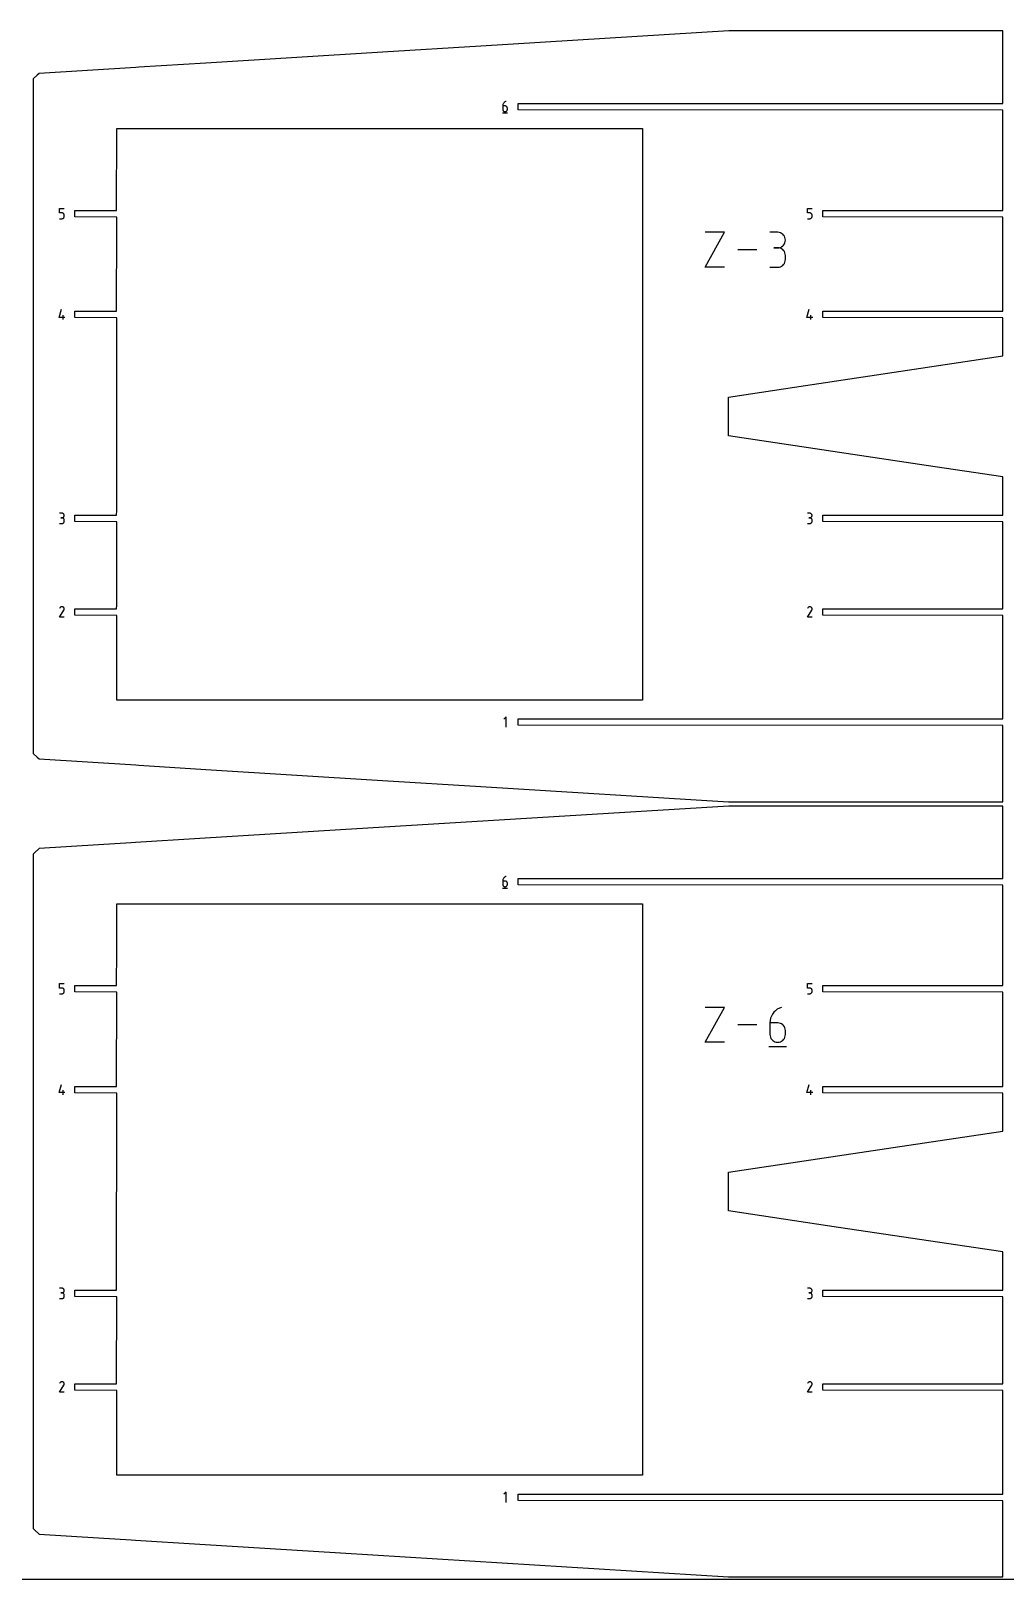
# Model space of a CAD drawing. Extents: x 0 to 3000, y 0 to 3000.
# Drawn here: x 753 to 1506, y 0 to 1197 of the extents above; entities that cross this region are included whole.
import ezdxf

# ---------------------------------------------------------------- set-up
doc = ezdxf.new("R2010")
doc.units = 0

msp = doc.modelspace()

# ---------------------------------------------------------------- linework, layer by layer
at = {"layer": 'annotation', "color": 1}
for p, q in [((1117.561295, 1139.27418), (1117.521959, 1138.733443)), ((1117.521959, 1138.733443), (1117.521959, 1136.074469)), ((1119.298454, 1138.733443), (1117.521959, 1138.733443)), ((1117.676109, 1139.793721), (1117.561295, 1139.27418)), ((1117.861605, 1140.285626), (1117.676109, 1139.793721)), ((1118.112991, 1140.743454), (1117.861605, 1140.285626)), ((1118.425471, 1141.160761), (1118.112991, 1140.743454)), ((1118.794253, 1141.531108), (1118.425471, 1141.160761)), ((1119.214542, 1141.848052), (1118.794253, 1141.531108)), ((1119.681544, 1142.105152), (1119.214542, 1141.848052)), ((1119.617961, 1138.70493), (1119.298454, 1138.733443)), ((1119.918606, 1138.622697), (1119.617961, 1138.70493)), ((1120.190465, 1142.295967), (1119.681544, 1142.105152)), ((1120.195389, 1138.491702), (1119.918606, 1138.622697)), ((1120.190465, 1142.295967), (1120.190465, 1142.295967)), ((1120.443309, 1138.316905), (1120.195389, 1138.491702)), ((1120.657365, 1138.103264), (1120.443309, 1138.316905)), ((1120.832558, 1137.85574), (1120.657365, 1138.103264)), ((1120.963887, 1137.579292), (1120.832558, 1137.85574)), ((1121.046351, 1137.278877), (1120.963887, 1137.579292)), ((1121.07495, 1136.959456), (1121.046351, 1137.278877)), ((1121.07495, 1136.074469), (1121.07495, 1136.959456)), ((1121.07495, 1136.959456), (1121.07495, 1136.959456)), ((1117.299458, 1133.295967), (1121.299458, 1133.295967)), ((1117.521959, 1136.074469), (1117.521959, 1136.074469)), ((1117.521959, 1136.074469), (1117.550641, 1135.754894)), ((1117.550641, 1135.754894), (1117.633311, 1135.454064)), ((1117.633311, 1135.454064), (1117.764908, 1135.177015)), ((1117.764908, 1135.177015), (1117.940369, 1134.928778)), ((1117.940369, 1134.928778), (1118.154632, 1134.714389)), ((1118.154632, 1134.714389), (1118.402635, 1134.538879)), ((1118.402635, 1134.538879), (1118.679314, 1134.407284)), ((1118.679314, 1134.407284), (1118.979608, 1134.324635)), ((1118.979608, 1134.324635), (1119.298454, 1134.295967)), ((1119.298454, 1134.295967), (1119.617961, 1134.324635)), ((1119.298454, 1134.295967), (1119.298454, 1134.295967)), ((1119.617961, 1134.324635), (1119.918606, 1134.407284)), ((1119.918606, 1134.407284), (1120.195389, 1134.538879)), ((1120.195389, 1134.538879), (1120.443309, 1134.714389)), ((1120.443309, 1134.714389), (1120.657365, 1134.928778)), ((1120.657365, 1134.928778), (1120.832558, 1135.177015)), ((1120.832558, 1135.177015), (1120.963887, 1135.454064)), ((1120.963887, 1135.454064), (1121.046351, 1135.754894)), ((1121.046351, 1135.754894), (1121.07495, 1136.074469)), ((775.033476, 1056.010999), (775.033476, 1059.573523)), ((775.033476, 1059.573523), (778.586467, 1059.573523)), ((776.809972, 1056.010999), (775.033476, 1056.010999)), ((777.12895, 1055.982486), (776.809972, 1056.010999)), ((777.429314, 1055.900252), (777.12895, 1055.982486)), ((777.706014, 1055.769257), (777.429314, 1055.900252)), ((777.954, 1055.59446), (777.706014, 1055.769257)), ((778.168222, 1055.38082), (777.954, 1055.59446)), ((778.343629, 1055.133296), (778.168222, 1055.38082)), ((778.475173, 1054.856847), (778.343629, 1055.133296)), ((778.557802, 1054.556433), (778.475173, 1054.856847)), ((778.557786, 1053.032449), (778.586467, 1053.352025)), ((778.586467, 1054.237012), (778.557802, 1054.556433)), ((778.586467, 1053.352025), (778.586467, 1054.237012)), ((778.586467, 1054.237012), (778.586467, 1054.237012)), ((1353.072634, 1056.010999), (1353.072634, 1059.573523)), ((1353.072634, 1059.573523), (1356.625625, 1059.573523)), ((1354.84913, 1056.010999), (1353.072634, 1056.010999)), ((1355.168108, 1055.982486), (1354.84913, 1056.010999)), ((1355.468472, 1055.900252), (1355.168108, 1055.982486)), ((1355.745172, 1055.769257), (1355.468472, 1055.900252)), ((1355.993158, 1055.59446), (1355.745172, 1055.769257)), ((1356.20738, 1055.38082), (1355.993158, 1055.59446)), ((1356.382787, 1055.133296), (1356.20738, 1055.38082)), ((1356.514331, 1054.856847), (1356.382787, 1055.133296)), ((1356.59696, 1054.556433), (1356.514331, 1054.856847)), ((1356.596943, 1053.032449), (1356.625625, 1053.352025)), ((1356.625625, 1054.237012), (1356.59696, 1054.556433)), ((1356.625625, 1053.352025), (1356.625625, 1054.237012)), ((1356.625625, 1054.237012), (1356.625625, 1054.237012)), ((775.033476, 1051.573523), (776.809972, 1051.573523)), ((776.809972, 1051.573523), (777.128818, 1051.602191)), ((776.809972, 1051.573523), (776.809972, 1051.573523)), ((777.128818, 1051.602191), (777.429112, 1051.684839)), ((777.429112, 1051.684839), (777.705791, 1051.816435)), ((777.705791, 1051.816435), (777.953794, 1051.991945)), ((777.953794, 1051.991945), (778.168057, 1052.206334)), ((778.168057, 1052.206334), (778.343518, 1052.45457)), ((778.343518, 1052.45457), (778.475115, 1052.73162)), ((778.475115, 1052.73162), (778.557786, 1053.032449)), ((1353.072634, 1051.573523), (1354.84913, 1051.573523)), ((1354.84913, 1051.573523), (1355.167976, 1051.602191)), ((1354.84913, 1051.573523), (1354.84913, 1051.573523)), ((1355.167976, 1051.602191), (1355.46827, 1051.684839)), ((1355.46827, 1051.684839), (1355.744949, 1051.816435)), ((1355.744949, 1051.816435), (1355.992952, 1051.991945)), ((1355.992952, 1051.991945), (1356.207214, 1052.206334)), ((1356.207214, 1052.206334), (1356.382676, 1052.45457)), ((1356.382676, 1052.45457), (1356.514273, 1052.73162)), ((1356.514273, 1052.73162), (1356.596943, 1053.032449)), ((1274.0341, 1014.083345), (1289.02115, 1041.07493)), ((1289.02115, 1041.07493), (1274.0341, 1041.07493)), ((1330.017181, 1041.043616), (1324.023377, 1041.043616)), ((1331.095181, 1040.946856), (1330.017181, 1041.043616)), ((1332.109542, 1040.668011), (1331.095181, 1040.946856)), ((1331.095181, 1029.152789), (1332.109542, 1029.431797)), ((1333.043392, 1040.22423), (1332.109542, 1040.668011)), ((1332.109542, 1029.431797), (1333.043392, 1029.87602)), ((1333.87986, 1039.632662), (1333.043392, 1040.22423)), ((1333.043392, 1029.87602), (1333.87986, 1030.468446)), ((1334.602076, 1038.910459), (1333.87986, 1039.632662)), ((1333.87986, 1030.468446), (1334.602076, 1031.192066)), ((1335.193167, 1038.074768), (1334.602076, 1038.910459)), ((1334.602076, 1031.192066), (1335.193167, 1032.02987)), ((1335.636263, 1037.142741), (1335.193167, 1038.074768)), ((1335.193167, 1032.02987), (1335.636263, 1032.964846)), ((1335.914493, 1036.131526), (1335.636263, 1037.142741)), ((1335.636263, 1032.964846), (1335.914493, 1033.979984)), ((1336.010986, 1035.058275), (1335.914493, 1036.131526)), ((1335.914493, 1033.979984), (1336.010986, 1035.058275)), ((1336.010986, 1035.058275), (1336.010986, 1035.058275)), ((1313.904071, 1027.579137), (1299.145534, 1027.579137)), ((1330.017181, 1029.056007), (1327.016047, 1029.056007)), ((1327.016047, 1029.056007), (1330.017181, 1029.056007)), ((1330.017181, 1029.056007), (1331.095181, 1029.152789)), ((1331.095181, 1028.959247), (1330.017181, 1029.056007)), ((1330.017181, 1029.056007), (1330.017181, 1029.056007)), ((1332.109542, 1028.680402), (1331.095181, 1028.959247)), ((1333.043392, 1028.236621), (1332.109542, 1028.680402)), ((1333.87986, 1027.645054), (1333.043392, 1028.236621)), ((1334.602076, 1026.92285), (1333.87986, 1027.645054)), ((1335.193167, 1026.087159), (1334.602076, 1026.92285)), ((1335.636263, 1025.155132), (1335.193167, 1026.087159)), ((1335.193167, 1017.052286), (1335.636263, 1017.984383)), ((1335.914493, 1024.143918), (1335.636263, 1025.155132)), ((1335.636263, 1017.984383), (1335.914493, 1018.995834)), ((1336.010986, 1023.070666), (1335.914493, 1024.143918)), ((1335.914493, 1018.995834), (1336.010986, 1020.069532)), ((1336.010986, 1020.069532), (1336.010986, 1023.070666)), ((1336.010986, 1023.070666), (1336.010986, 1023.070666)), ((1289.02115, 1014.083345), (1274.0341, 1014.083345)), ((1324.023377, 1014.084191), (1330.017181, 1014.084191)), ((1330.017181, 1014.084191), (1331.095181, 1014.180895)), ((1330.017181, 1014.084191), (1330.017181, 1014.084191)), ((1331.095181, 1014.180895), (1332.109542, 1014.4596)), ((1332.109542, 1014.4596), (1333.043392, 1014.903201)), ((1333.043392, 1014.903201), (1333.87986, 1015.494587)), ((1333.87986, 1015.494587), (1334.602076, 1016.216651)), ((1334.602076, 1016.216651), (1335.193167, 1017.052286)), ((774.588976, 975.303982), (776.362964, 981.525479)), ((1352.628133, 975.303982), (1354.40212, 981.525479)), ((779.030968, 975.303982), (774.588976, 975.303982)), ((777.699474, 973.525479), (777.699474, 977.078471)), ((1357.070125, 975.303982), (1352.628133, 975.303982)), ((1355.738631, 973.525479), (1355.738631, 977.078471)), ((776.809972, 823.917554), (775.033477, 823.917554)), ((775.033477, 815.927086), (776.809972, 815.927086)), ((776.809972, 820.364563), (775.92047, 820.364563)), ((775.92047, 820.364563), (776.809972, 820.364563)), ((777.129479, 823.888875), (776.809972, 823.917554)), ((776.809972, 820.364563), (777.129479, 820.393248)), ((777.129479, 820.335884), (776.809972, 820.364563)), ((776.809972, 820.364563), (776.809972, 820.364563)), ((776.809972, 815.927086), (777.129479, 815.955748)), ((776.809972, 815.927086), (776.809972, 815.927086)), ((777.430124, 823.806229), (777.129479, 823.888875)), ((777.129479, 820.393248), (777.430124, 820.475943)), ((777.430124, 820.253238), (777.129479, 820.335884)), ((777.129479, 815.955748), (777.430124, 816.038353)), ((777.706907, 823.674697), (777.430124, 823.806229)), ((777.430124, 820.475943), (777.706907, 820.607605)), ((777.706907, 820.121706), (777.430124, 820.253238)), ((777.430124, 816.038353), (777.706907, 816.169831)), ((777.954827, 823.499363), (777.706907, 823.674697)), ((777.706907, 820.607605), (777.954827, 820.783194)), ((777.954827, 819.946372), (777.706907, 820.121706)), ((777.706907, 816.169831), (777.954827, 816.345111)), ((778.168883, 823.28531), (777.954827, 823.499363)), ((777.954827, 820.783194), (778.168883, 820.997666)), ((778.168883, 819.732319), (777.954827, 819.946372)), ((777.954827, 816.345111), (778.168883, 816.559123)), ((778.344076, 823.037621), (778.168883, 823.28531)), ((778.168883, 820.997666), (778.344076, 821.245982)), ((778.344076, 819.48463), (778.168883, 819.732319)), ((778.168883, 816.559123), (778.344076, 816.806796)), ((778.475404, 822.761379), (778.344076, 823.037621)), ((778.344076, 821.245982), (778.475404, 821.523098)), ((778.475404, 819.208387), (778.344076, 819.48463)), ((778.344076, 816.806796), (778.475404, 817.083059)), ((778.557869, 822.461666), (778.475404, 822.761379)), ((778.475404, 821.523098), (778.557869, 821.823974)), ((778.557869, 818.908675), (778.475404, 819.208387)), ((778.475404, 817.083059), (778.557869, 817.382841)), ((778.586468, 822.143567), (778.557869, 822.461666)), ((778.557869, 821.823974), (778.586468, 822.143567)), ((778.586468, 818.590575), (778.557869, 818.908675)), ((778.557869, 817.382841), (778.586468, 817.701073)), ((778.586468, 822.143567), (778.586468, 822.143567)), ((778.586468, 817.701073), (778.586468, 818.590575)), ((778.586468, 818.590575), (778.586468, 818.590575)), ((1354.849129, 823.917554), (1353.072634, 823.917554)), ((1353.072634, 815.927086), (1354.849129, 815.927086)), ((1354.849129, 820.364563), (1353.959627, 820.364563)), ((1353.959627, 820.364563), (1354.849129, 820.364563)), ((1355.168636, 823.888875), (1354.849129, 823.917554)), ((1354.849129, 820.364563), (1355.168636, 820.393248)), ((1355.168636, 820.335884), (1354.849129, 820.364563)), ((1354.849129, 820.364563), (1354.849129, 820.364563)), ((1354.849129, 815.927086), (1355.168636, 815.955748)), ((1354.849129, 815.927086), (1354.849129, 815.927086)), ((1355.469281, 823.806229), (1355.168636, 823.888875)), ((1355.168636, 820.393248), (1355.469281, 820.475943)), ((1355.469281, 820.253238), (1355.168636, 820.335884)), ((1355.168636, 815.955748), (1355.469281, 816.038353)), ((1355.746064, 823.674697), (1355.469281, 823.806229)), ((1355.469281, 820.475943), (1355.746064, 820.607605)), ((1355.746064, 820.121706), (1355.469281, 820.253238)), ((1355.469281, 816.038353), (1355.746064, 816.169831)), ((1355.993984, 823.499363), (1355.746064, 823.674697)), ((1355.746064, 820.607605), (1355.993984, 820.783194)), ((1355.993984, 819.946372), (1355.746064, 820.121706)), ((1355.746064, 816.169831), (1355.993984, 816.345111)), ((1356.20804, 823.28531), (1355.993984, 823.499363)), ((1355.993984, 820.783194), (1356.20804, 820.997666)), ((1356.20804, 819.732319), (1355.993984, 819.946372)), ((1355.993984, 816.345111), (1356.20804, 816.559123)), ((1356.383233, 823.037621), (1356.20804, 823.28531)), ((1356.20804, 820.997666), (1356.383233, 821.245982)), ((1356.383233, 819.48463), (1356.20804, 819.732319)), ((1356.20804, 816.559123), (1356.383233, 816.806796)), ((1356.514562, 822.761379), (1356.383233, 823.037621)), ((1356.383233, 821.245982), (1356.514562, 821.523098)), ((1356.514562, 819.208387), (1356.383233, 819.48463)), ((1356.383233, 816.806796), (1356.514562, 817.083059)), ((1356.597026, 822.461666), (1356.514562, 822.761379)), ((1356.514562, 821.523098), (1356.597026, 821.823974)), ((1356.597026, 818.908675), (1356.514562, 819.208387)), ((1356.514562, 817.083059), (1356.597026, 817.382841)), ((1356.625625, 822.143567), (1356.597026, 822.461666)), ((1356.597026, 821.823974), (1356.625625, 822.143567)), ((1356.625625, 818.590575), (1356.597026, 818.908675)), ((1356.597026, 817.382841), (1356.625625, 817.701073)), ((1356.625625, 822.143567), (1356.625625, 822.143567)), ((1356.625625, 817.701073), (1356.625625, 818.590575)), ((1356.625625, 818.590575), (1356.625625, 818.590575)), ((775.033477, 743.64107), (778.316557, 748.926408)), ((778.586468, 743.64107), (775.033477, 743.64107)), ((775.271781, 750.751568), (775.038494, 750.304057)), ((775.456913, 751.014088), (775.271781, 750.751568)), ((775.679031, 751.233232), (775.456913, 751.014088)), ((775.931377, 751.407243), (775.679031, 751.233232)), ((776.207199, 751.534369), (775.931377, 751.407243)), ((776.499739, 751.612852), (776.207199, 751.534369)), ((776.802243, 751.64094), (776.499739, 751.612852)), ((777.107955, 751.616875), (776.802243, 751.64094)), ((777.41012, 751.538905), (777.107955, 751.616875)), ((777.701983, 751.405274), (777.41012, 751.538905)), ((777.963023, 751.21991), (777.701983, 751.405274)), ((777.701983, 751.405274), (777.701983, 751.405274)), ((778.181281, 750.997475), (777.963023, 751.21991)), ((778.354816, 750.744785), (778.181281, 750.997475)), ((778.316557, 748.926408), (778.320482, 748.931264)), ((778.316557, 748.926408), (778.316557, 748.926408)), ((778.320482, 748.931264), (778.324246, 748.936162)), ((778.324246, 748.936162), (778.327873, 748.941143)), ((778.327873, 748.941143), (778.331389, 748.946247)), ((778.331389, 748.946247), (778.334818, 748.951516)), ((778.334818, 748.951516), (778.338186, 748.956992)), ((778.338186, 748.956992), (778.341516, 748.962716)), ((778.341516, 748.962716), (778.344834, 748.968729)), ((778.344834, 748.968729), (778.348164, 748.975072)), ((778.348164, 748.975072), (778.483721, 749.266125)), ((778.348164, 748.975072), (778.348164, 748.975072)), ((778.481687, 750.468659), (778.354816, 750.744785)), ((778.559954, 750.175912), (778.481687, 750.468659)), ((778.483721, 749.266125), (778.562912, 749.567828)), ((778.587676, 749.873363), (778.559954, 750.175912)), ((778.562912, 749.567828), (778.587676, 749.873363)), ((1353.072634, 743.64107), (1356.355714, 748.926408)), ((1356.625625, 743.64107), (1353.072634, 743.64107)), ((1353.310938, 750.751568), (1353.07765, 750.304057)), ((1353.49607, 751.014088), (1353.310938, 750.751568)), ((1353.718187, 751.233232), (1353.49607, 751.014088)), ((1353.970534, 751.407243), (1353.718187, 751.233232)), ((1354.246355, 751.534369), (1353.970534, 751.407243)), ((1354.538896, 751.612852), (1354.246355, 751.534369)), ((1354.841399, 751.64094), (1354.538896, 751.612852)), ((1355.147112, 751.616875), (1354.841399, 751.64094)), ((1355.449277, 751.538905), (1355.147112, 751.616875)), ((1355.74114, 751.405274), (1355.449277, 751.538905)), ((1356.00218, 751.21991), (1355.74114, 751.405274)), ((1355.74114, 751.405274), (1355.74114, 751.405274)), ((1356.220438, 750.997475), (1356.00218, 751.21991)), ((1356.393973, 750.744785), (1356.220438, 750.997475)), ((1356.355714, 748.926408), (1356.359639, 748.931264)), ((1356.355714, 748.926408), (1356.355714, 748.926408)), ((1356.359639, 748.931264), (1356.363402, 748.936162)), ((1356.363402, 748.936162), (1356.36703, 748.941143)), ((1356.36703, 748.941143), (1356.370546, 748.946247)), ((1356.370546, 748.946247), (1356.373975, 748.951516)), ((1356.373975, 748.951516), (1356.377342, 748.956992)), ((1356.377342, 748.956992), (1356.380673, 748.962716)), ((1356.380673, 748.962716), (1356.38399, 748.968729)), ((1356.38399, 748.968729), (1356.387321, 748.975072)), ((1356.387321, 748.975072), (1356.522878, 749.266125)), ((1356.387321, 748.975072), (1356.387321, 748.975072)), ((1356.520844, 750.468659), (1356.393973, 750.744785)), ((1356.599111, 750.175912), (1356.520844, 750.468659)), ((1356.522878, 749.266125), (1356.602069, 749.567828)), ((1356.626833, 749.873363), (1356.599111, 750.175912)), ((1356.602069, 749.567828), (1356.626833, 749.873363)), ((1120.187957, 666.417462), (1118.409454, 664.638458)), ((1120.187957, 658.417462), (1120.187957, 666.417462)), ((1117.561295, 540.132141), (1117.521958, 539.591404)), ((1117.521958, 539.591404), (1117.521958, 536.93243)), ((1119.298454, 539.591404), (1117.521958, 539.591404)), ((1117.676108, 540.651682), (1117.561295, 540.132141)), ((1117.861604, 541.143587), (1117.676108, 540.651682)), ((1118.11299, 541.601414), (1117.861604, 541.143587)), ((1118.425471, 542.018722), (1118.11299, 541.601414)), ((1118.794252, 542.389069), (1118.425471, 542.018722)), ((1119.214541, 542.706013), (1118.794252, 542.389069)), ((1119.681543, 542.963113), (1119.214541, 542.706013)), ((1119.617961, 539.562891), (1119.298454, 539.591404)), ((1119.918606, 539.480657), (1119.617961, 539.562891)), ((1120.190464, 543.153928), (1119.681543, 542.963113)), ((1120.195388, 539.349663), (1119.918606, 539.480657)), ((1120.190464, 543.153928), (1120.190464, 543.153928)), ((1120.443308, 539.174865), (1120.195388, 539.349663)), ((1120.657365, 538.961225), (1120.443308, 539.174865)), ((1120.832557, 538.713701), (1120.657365, 538.961225)), ((1120.963886, 538.437253), (1120.832557, 538.713701)), ((1117.299457, 534.153928), (1121.299457, 534.153928)), ((1117.521958, 536.93243), (1117.521958, 536.93243)), ((1117.521958, 536.93243), (1117.55064, 536.612854)), ((1117.55064, 536.612854), (1117.633311, 536.312025)), ((1117.633311, 536.312025), (1117.764908, 536.034975)), ((1117.764908, 536.034975), (1117.940369, 535.786739)), ((1117.940369, 535.786739), (1118.154632, 535.57235)), ((1118.154632, 535.57235), (1118.402634, 535.39684)), ((1118.402634, 535.39684), (1118.679314, 535.265245)), ((1118.679314, 535.265245), (1118.979608, 535.182596)), ((1118.979608, 535.182596), (1119.298454, 535.153928)), ((1119.298454, 535.153928), (1119.617961, 535.182596)), ((1119.298454, 535.153928), (1119.298454, 535.153928)), ((1119.617961, 535.182596), (1119.918606, 535.265245)), ((1119.918606, 535.265245), (1120.195388, 535.39684)), ((1120.195388, 535.39684), (1120.443308, 535.57235)), ((1120.443308, 535.57235), (1120.657365, 535.786739)), ((1120.657365, 535.786739), (1120.832557, 536.034975)), ((1120.832557, 536.034975), (1120.963886, 536.312025)), ((1121.04635, 538.136838), (1120.963886, 538.437253)), ((1120.963886, 536.312025), (1121.04635, 536.612854)), ((1121.07495, 537.817417), (1121.04635, 538.136838)), ((1121.04635, 536.612854), (1121.07495, 536.93243)), ((1121.07495, 536.93243), (1121.07495, 537.817417)), ((1121.07495, 537.817417), (1121.07495, 537.817417)), ((775.033477, 456.86896), (775.033477, 460.431484)), ((775.033477, 460.431484), (778.586468, 460.431484)), ((776.809972, 456.86896), (775.033477, 456.86896)), ((777.128951, 456.840447), (776.809972, 456.86896)), ((777.429315, 456.758213), (777.128951, 456.840447)), ((777.706015, 456.627218), (777.429315, 456.758213)), ((777.954001, 456.452421), (777.706015, 456.627218)), ((778.168222, 456.238781), (777.954001, 456.452421)), ((778.34363, 455.991257), (778.168222, 456.238781)), ((778.475173, 455.714808), (778.34363, 455.991257)), ((778.557803, 455.414394), (778.475173, 455.714808)), ((778.586468, 455.094973), (778.557803, 455.414394)), ((778.586468, 454.209986), (778.586468, 455.094973)), ((778.586468, 455.094973), (778.586468, 455.094973)), ((1353.072634, 456.86896), (1353.072634, 460.431484)), ((1353.072634, 460.431484), (1356.625625, 460.431484)), ((1354.849129, 456.86896), (1353.072634, 456.86896)), ((1355.168108, 456.840447), (1354.849129, 456.86896)), ((1355.468472, 456.758213), (1355.168108, 456.840447)), ((1355.745172, 456.627218), (1355.468472, 456.758213)), ((1355.993158, 456.452421), (1355.745172, 456.627218)), ((1356.207379, 456.238781), (1355.993158, 456.452421)), ((1356.382787, 455.991257), (1356.207379, 456.238781)), ((1356.51433, 455.714808), (1356.382787, 455.991257)), ((1356.59696, 455.414394), (1356.51433, 455.714808)), ((1356.625625, 455.094973), (1356.59696, 455.414394)), ((1356.625625, 454.209986), (1356.625625, 455.094973)), ((1356.625625, 455.094973), (1356.625625, 455.094973)), ((775.033477, 452.431484), (776.809972, 452.431484)), ((776.809972, 452.431484), (777.128819, 452.460152)), ((776.809972, 452.431484), (776.809972, 452.431484)), ((777.128819, 452.460152), (777.429113, 452.5428)), ((777.429113, 452.5428), (777.705792, 452.674396)), ((777.705792, 452.674396), (777.953794, 452.849905)), ((777.953794, 452.849905), (778.168057, 453.064295)), ((778.168057, 453.064295), (778.343518, 453.312531)), ((778.343518, 453.312531), (778.475115, 453.589581)), ((778.475115, 453.589581), (778.557786, 453.89041)), ((778.557786, 453.89041), (778.586468, 454.209986)), ((1353.072634, 452.431484), (1354.849129, 452.431484)), ((1354.849129, 452.431484), (1355.167976, 452.460152)), ((1354.849129, 452.431484), (1354.849129, 452.431484)), ((1355.167976, 452.460152), (1355.46827, 452.5428)), ((1355.46827, 452.5428), (1355.744949, 452.674396)), ((1355.744949, 452.674396), (1355.992951, 452.849905)), ((1355.992951, 452.849905), (1356.207214, 453.064295)), ((1356.207214, 453.064295), (1356.382675, 453.312531)), ((1356.382675, 453.312531), (1356.514273, 453.589581)), ((1356.514273, 453.589581), (1356.596943, 453.89041)), ((1356.596943, 453.89041), (1356.625625, 454.209986)), ((1274.0341, 414.941305), (1289.02115, 441.932891)), ((1289.02115, 441.932891), (1274.0341, 441.932891)), ((1324.156096, 431.737538), (1324.023377, 429.913121)), ((1324.54347, 433.490444), (1324.156096, 431.737538)), ((1325.169326, 435.150106), (1324.54347, 433.490444)), ((1326.017487, 436.694791), (1325.169326, 435.150106)), ((1327.07178, 438.102765), (1326.017487, 436.694791)), ((1328.316031, 439.352296), (1327.07178, 438.102765)), ((1329.734064, 440.421649), (1328.316031, 439.352296)), ((1331.309704, 441.289092), (1329.734064, 440.421649)), ((1333.026778, 441.932891), (1331.309704, 441.289092)), ((1333.026778, 441.932891), (1333.026778, 441.932891)), ((1313.904071, 428.437098), (1299.145534, 428.437098)), ((1324.023377, 429.913121), (1324.023377, 420.94188)), ((1330.017181, 429.913121), (1324.023377, 429.913121)), ((1324.023377, 420.94188), (1324.023377, 420.94188)), ((1324.023377, 420.94188), (1324.120148, 419.863648)), ((1324.120148, 419.863648), (1324.399074, 418.848665)), ((1324.399074, 418.848665), (1324.843076, 417.913914)), ((1331.095181, 429.816919), (1330.017181, 429.913121)), ((1332.109542, 429.539467), (1331.095181, 429.816919)), ((1333.043392, 429.097497), (1332.109542, 429.539467)), ((1333.87986, 428.507741), (1333.043392, 429.097497)), ((1334.602076, 427.78693), (1333.87986, 428.507741)), ((1335.193167, 426.951797), (1334.602076, 427.78693)), ((1335.636263, 426.019073), (1335.193167, 426.951797)), ((1335.193167, 417.913914), (1335.636263, 418.848665)), ((1335.914493, 425.00549), (1335.636263, 426.019073)), ((1335.636263, 418.848665), (1335.914493, 419.863648)), ((1336.010986, 423.92778), (1335.914493, 425.00549)), ((1335.914493, 419.863648), (1336.010986, 420.94188)), ((1336.010986, 420.94188), (1336.010986, 423.92778)), ((1336.010986, 423.92778), (1336.010986, 423.92778)), ((1289.02115, 414.941305), (1274.0341, 414.941305)), ((1323.27267, 411.567357), (1336.768463, 411.567357)), ((1324.843076, 417.913914), (1325.435073, 417.076378)), ((1325.435073, 417.076378), (1326.157985, 416.353039)), ((1326.157985, 416.353039), (1326.994732, 415.760879)), ((1326.994732, 415.760879), (1327.928234, 415.316882)), ((1327.928234, 415.316882), (1328.94141, 415.03803)), ((1328.94141, 415.03803), (1330.017181, 414.941305)), ((1330.017181, 414.941305), (1331.095181, 415.03803)), ((1330.017181, 414.941305), (1330.017181, 414.941305)), ((1331.095181, 415.03803), (1332.109542, 415.316882)), ((1332.109542, 415.316882), (1333.043392, 415.760879)), ((1333.043392, 415.760879), (1333.87986, 416.353039)), ((1333.87986, 416.353039), (1334.602076, 417.076378)), ((1334.602076, 417.076378), (1335.193167, 417.913914)), ((774.588976, 376.161943), (776.362964, 382.38344)), ((779.030968, 376.161943), (774.588976, 376.161943)), ((777.699474, 374.38344), (777.699474, 377.936432)), ((1352.628133, 376.161943), (1354.402121, 382.38344)), ((1357.070125, 376.161943), (1352.628133, 376.161943)), ((1355.738631, 374.38344), (1355.738631, 377.936432)), ((776.809972, 224.775515), (775.033477, 224.775515)), ((775.033477, 216.785047), (776.809972, 216.785047)), ((776.809972, 221.222523), (775.92047, 221.222523)), ((775.92047, 221.222523), (776.809972, 221.222523)), ((777.129479, 224.746836), (776.809972, 224.775515)), ((776.809972, 221.222523), (777.129479, 221.251209)), ((777.129479, 221.193845), (776.809972, 221.222523)), ((776.809972, 221.222523), (776.809972, 221.222523)), ((776.809972, 216.785047), (777.129479, 216.813709)), ((776.809972, 216.785047), (776.809972, 216.785047)), ((777.430124, 224.66419), (777.129479, 224.746836)), ((777.129479, 221.251209), (777.430124, 221.333903)), ((777.430124, 221.111198), (777.129479, 221.193845)), ((777.129479, 216.813709), (777.430124, 216.896314)), ((777.706907, 224.532658), (777.430124, 224.66419)), ((777.430124, 221.333903), (777.706907, 221.465566)), ((777.706907, 220.979667), (777.430124, 221.111198)), ((777.430124, 216.896314), (777.706907, 217.027792)), ((777.954827, 224.357324), (777.706907, 224.532658)), ((777.706907, 221.465566), (777.954827, 221.641154)), ((777.954827, 220.804333), (777.706907, 220.979667)), ((777.706907, 217.027792), (777.954827, 217.203072)), ((778.168883, 224.143271), (777.954827, 224.357324)), ((777.954827, 221.641154), (778.168883, 221.855627)), ((778.168883, 220.59028), (777.954827, 220.804333)), ((777.954827, 217.203072), (778.168883, 217.417084)), ((778.344076, 223.895582), (778.168883, 224.143271)), ((778.168883, 221.855627), (778.344076, 222.103943)), ((778.344076, 220.342591), (778.168883, 220.59028)), ((778.168883, 217.417084), (778.344076, 217.664757)), ((778.475404, 223.61934), (778.344076, 223.895582)), ((778.344076, 222.103943), (778.475404, 222.381059)), ((778.475404, 220.066348), (778.344076, 220.342591)), ((778.344076, 217.664757), (778.475404, 217.94102)), ((778.557869, 223.319627), (778.475404, 223.61934)), ((778.475404, 222.381059), (778.557869, 222.681935)), ((778.557869, 219.766636), (778.475404, 220.066348)), ((778.475404, 217.94102), (778.557869, 218.240802)), ((778.586468, 223.001528), (778.557869, 223.319627)), ((778.557869, 222.681935), (778.586468, 223.001528)), ((778.586468, 219.448536), (778.557869, 219.766636)), ((778.557869, 218.240802), (778.586468, 218.559034)), ((778.586468, 223.001528), (778.586468, 223.001528)), ((778.586468, 218.559034), (778.586468, 219.448536)), ((778.586468, 219.448536), (778.586468, 219.448536)), ((1354.849129, 224.775515), (1353.072634, 224.775515)), ((1353.072634, 216.785047), (1354.849129, 216.785047)), ((1354.849129, 221.222523), (1353.959627, 221.222523)), ((1353.959627, 221.222523), (1354.849129, 221.222523)), ((1355.168636, 224.746836), (1354.849129, 224.775515)), ((1354.849129, 221.222523), (1355.168636, 221.251209)), ((1355.168636, 221.193845), (1354.849129, 221.222523)), ((1354.849129, 221.222523), (1354.849129, 221.222523)), ((1354.849129, 216.785047), (1355.168636, 216.813709)), ((1354.849129, 216.785047), (1354.849129, 216.785047)), ((1355.469281, 224.66419), (1355.168636, 224.746836)), ((1355.168636, 221.251209), (1355.469281, 221.333903)), ((1355.469281, 221.111198), (1355.168636, 221.193845)), ((1355.168636, 216.813709), (1355.469281, 216.896314)), ((1355.746064, 224.532658), (1355.469281, 224.66419)), ((1355.469281, 221.333903), (1355.746064, 221.465566)), ((1355.746064, 220.979667), (1355.469281, 221.111198)), ((1355.469281, 216.896314), (1355.746064, 217.027792)), ((1355.993983, 224.357324), (1355.746064, 224.532658)), ((1355.746064, 221.465566), (1355.993983, 221.641154)), ((1355.993983, 220.804333), (1355.746064, 220.979667)), ((1355.746064, 217.027792), (1355.993983, 217.203072)), ((1356.20804, 224.143271), (1355.993983, 224.357324)), ((1355.993983, 221.641154), (1356.20804, 221.855627)), ((1356.20804, 220.59028), (1355.993983, 220.804333)), ((1355.993983, 217.203072), (1356.20804, 217.417084)), ((1356.383233, 223.895582), (1356.20804, 224.143271)), ((1356.20804, 221.855627), (1356.383233, 222.103943)), ((1356.383233, 220.342591), (1356.20804, 220.59028)), ((1356.20804, 217.417084), (1356.383233, 217.664757)), ((1356.514561, 223.61934), (1356.383233, 223.895582)), ((1356.383233, 222.103943), (1356.514561, 222.381059)), ((1356.514561, 220.066348), (1356.383233, 220.342591)), ((1356.383233, 217.664757), (1356.514561, 217.94102)), ((1356.597026, 223.319627), (1356.514561, 223.61934)), ((1356.514561, 222.381059), (1356.597026, 222.681935)), ((1356.597026, 219.766636), (1356.514561, 220.066348)), ((1356.514561, 217.94102), (1356.597026, 218.240802)), ((1356.625625, 223.001528), (1356.597026, 223.319627)), ((1356.597026, 222.681935), (1356.625625, 223.001528)), ((1356.625625, 219.448536), (1356.597026, 219.766636)), ((1356.597026, 218.240802), (1356.625625, 218.559034)), ((1356.625625, 223.001528), (1356.625625, 223.001528)), ((1356.625625, 218.559034), (1356.625625, 219.448536)), ((1356.625625, 219.448536), (1356.625625, 219.448536)), ((775.033476, 144.49903), (778.316557, 149.784368)), ((778.586468, 144.49903), (775.033476, 144.49903)), ((775.27178, 151.609528), (775.038493, 151.162018)), ((775.456913, 151.872049), (775.27178, 151.609528)), ((775.67903, 152.091192), (775.456913, 151.872049)), ((775.931377, 152.265204), (775.67903, 152.091192)), ((776.207198, 152.392329), (775.931377, 152.265204)), ((776.499738, 152.470813), (776.207198, 152.392329)), ((776.802242, 152.4989), (776.499738, 152.470813)), ((777.107954, 152.474836), (776.802242, 152.4989)), ((777.410119, 152.396866), (777.107954, 152.474836)), ((777.701982, 152.263235), (777.410119, 152.396866)), ((777.963023, 152.077871), (777.701982, 152.263235)), ((777.701982, 152.263235), (777.701982, 152.263235)), ((778.18128, 151.855436), (777.963023, 152.077871)), ((778.354815, 151.602746), (778.18128, 151.855436)), ((778.316557, 149.784368), (778.320481, 149.789225)), ((778.316557, 149.784368), (778.316557, 149.784368)), ((778.320481, 149.789225), (778.324245, 149.794123)), ((778.324245, 149.794123), (778.327873, 149.799103)), ((778.327873, 149.799103), (778.331389, 149.804208)), ((778.331389, 149.804208), (778.334818, 149.809477)), ((778.334818, 149.809477), (778.338185, 149.814953)), ((778.338185, 149.814953), (778.341515, 149.820677)), ((778.341515, 149.820677), (778.344833, 149.82669)), ((778.344833, 149.82669), (778.348163, 149.833033)), ((778.348163, 149.833033), (778.483721, 150.124086)), ((778.348163, 149.833033), (778.348163, 149.833033)), ((778.481687, 151.32662), (778.354815, 151.602746)), ((778.559954, 151.033873), (778.481687, 151.32662)), ((778.483721, 150.124086), (778.562911, 150.425789)), ((778.587675, 150.731324), (778.559954, 151.033873)), ((778.562911, 150.425789), (778.587675, 150.731324)), ((1353.072634, 144.49903), (1356.355714, 149.784368)), ((1356.625625, 144.49903), (1353.072634, 144.49903)), ((1353.310938, 151.609528), (1353.077651, 151.162018)), ((1353.49607, 151.872049), (1353.310938, 151.609528)), ((1353.718188, 152.091192), (1353.49607, 151.872049)), ((1353.970534, 152.265204), (1353.718188, 152.091192)), ((1354.246356, 152.392329), (1353.970534, 152.265204)), ((1354.538896, 152.470813), (1354.246356, 152.392329)), ((1354.8414, 152.4989), (1354.538896, 152.470813)), ((1355.147112, 152.474836), (1354.8414, 152.4989)), ((1355.449277, 152.396866), (1355.147112, 152.474836)), ((1355.74114, 152.263235), (1355.449277, 152.396866)), ((1356.00218, 152.077871), (1355.74114, 152.263235)), ((1355.74114, 152.263235), (1355.74114, 152.263235)), ((1356.220438, 151.855436), (1356.00218, 152.077871)), ((1356.393973, 151.602746), (1356.220438, 151.855436)), ((1356.355714, 149.784368), (1356.359639, 149.789225)), ((1356.355714, 149.784368), (1356.355714, 149.784368)), ((1356.359639, 149.789225), (1356.363403, 149.794123)), ((1356.363403, 149.794123), (1356.36703, 149.799103)), ((1356.36703, 149.799103), (1356.370546, 149.804208)), ((1356.370546, 149.804208), (1356.373975, 149.809477)), ((1356.373975, 149.809477), (1356.377343, 149.814953)), ((1356.377343, 149.814953), (1356.380673, 149.820677)), ((1356.380673, 149.820677), (1356.383991, 149.82669)), ((1356.383991, 149.82669), (1356.387321, 149.833033)), ((1356.387321, 149.833033), (1356.522878, 150.124086)), ((1356.387321, 149.833033), (1356.387321, 149.833033)), ((1356.520844, 151.32662), (1356.393973, 151.602746)), ((1356.599111, 151.033873), (1356.520844, 151.32662)), ((1356.522878, 150.124086), (1356.602069, 150.425789)), ((1356.626833, 150.731324), (1356.599111, 151.033873)), ((1356.602069, 150.425789), (1356.626833, 150.731324)), ((1120.187957, 67.275423), (1118.409454, 65.496419)), ((1120.187957, 59.275423), (1120.187957, 67.275423))]:
    msp.add_line(p, q, dxfattribs=at)
at = {"layer": 'boundary', "color": 5}
for p, q in [((1445.709393, 1196.696579), (1292.27082, 1196.696578)), ((1504.145111, 1196.696579), (1445.709393, 1196.696579)), ((1504.14511, 1154.037431), (1504.145111, 1196.696579)), ((1100.596192, 1184.902314), (1024.466916, 1180.21781)), ((1292.27082, 1196.696578), (1100.596192, 1184.902314)), ((1024.466916, 1180.21781), (888.137077, 1171.828943)), ((757.553596, 1162.433734), (754.453805, 1159.601168)), ((759.149425, 1163.89199), (757.553596, 1162.433734)), ((833.808033, 1168.48596), (759.149425, 1163.89199)), ((836.24285, 1168.635746), (833.808033, 1168.48596)), ((888.137077, 1171.828943), (836.24285, 1168.635746)), ((754.453805, 1159.601168), (754.453805, 1050.021204)), ((1503.95011, 1140.745966), (1504.14511, 1154.037431)), ((1129.349458, 1135.845967), (1129.349457, 1140.745967)), ((1129.349457, 1140.745967), (1503.95011, 1140.745966)), ((1504.145109, 1135.595966), (1129.349458, 1135.845967)), ((1504.14511, 1119.767994), (1504.145109, 1135.595966)), ((1504.145109, 1118.701271), (1504.14511, 1119.767994)), ((1504.145109, 1080.060391), (1504.145109, 1118.701271)), ((1503.950109, 1058.023522), (1504.145109, 1080.060391)), ((1364.900133, 1053.123522), (1364.900133, 1058.023523)), ((1364.900133, 1058.023523), (1503.950109, 1058.023522)), ((1504.145109, 1052.873523), (1364.900133, 1053.123522)), ((754.453805, 1050.021204), (754.453805, 977.58915)), ((1504.14511, 995.690646), (1504.145109, 1052.873523)), ((1503.950109, 979.975479), (1504.14511, 995.690646)), ((754.453805, 977.58915), (754.453804, 870.214233)), ((1364.900132, 975.075479), (1364.900133, 979.975479)), ((1504.14511, 974.82548), (1364.900132, 975.075479)), ((1364.900133, 979.975479), (1503.950109, 979.975479)), ((1504.14511, 973.678629), (1504.14511, 974.82548)), ((1504.145111, 945.444009), (1504.14511, 973.678629)), ((1351.518685, 922.616392), (1504.145111, 945.444009)), ((1292.117148, 913.731983), (1351.518685, 922.616392)), ((1292.117149, 892.109953), (1292.117148, 913.731983)), ((1292.117148, 883.694753), (1292.117149, 892.109953)), ((1444.743572, 860.867135), (1292.117148, 883.694753)), ((754.453804, 870.214233), (754.453806, 820.893741)), ((1504.145108, 851.982726), (1444.743572, 860.867135)), ((1503.950109, 822.376835), (1504.145108, 851.982726)), ((754.453806, 820.893741), (754.453807, 748.461685)), ((1364.900133, 817.476835), (1364.900133, 822.376835)), ((1364.900133, 822.376835), (1503.950109, 822.376835)), ((1504.145109, 817.226837), (1364.900133, 817.476835)), ((1504.14511, 799.594909), (1504.145109, 817.226837)), ((1503.95011, 750.091134), (1504.14511, 799.594909)), ((754.453807, 748.461685), (754.453806, 638.238296)), ((1364.900132, 745.191134), (1364.900133, 750.091135)), ((1504.145109, 744.941135), (1364.900132, 745.191134)), ((1364.900133, 750.091135), (1503.95011, 750.091134)), ((1504.145109, 715.952888), (1504.145109, 744.941135)), ((1504.145109, 675.512956), (1504.145109, 715.952888)), ((1503.95011, 664.867461), (1504.14511, 674.415652)), ((1504.14511, 674.415652), (1504.145109, 675.512956)), ((1129.349459, 659.967462), (1129.349458, 664.867461)), ((1129.349458, 664.867461), (1503.95011, 664.867461)), ((1504.14511, 659.717463), (1129.349459, 659.967462)), ((1504.14511, 641.75298), (1504.14511, 659.717463)), ((754.453806, 638.238296), (757.553213, 635.403652)), ((757.553213, 635.403652), (759.148844, 633.944324)), ((1504.14511, 600.729541), (1504.14511, 641.75298)), ((759.148844, 633.944324), (833.807876, 629.29289)), ((833.807876, 629.29289), (836.24276, 629.141207)), ((836.24276, 629.141207), (888.136978, 625.908055)), ((888.136978, 625.908055), (1024.466968, 617.414393)), ((1024.466968, 617.414393), (1100.596258, 612.671393)), ((1100.596258, 612.671393), (1292.117147, 600.739277)), ((1292.117147, 600.739277), (1350.707855, 600.729541)), ((1350.707855, 600.729541), (1504.14511, 600.729541)), ((1292.27082, 597.554539), (992.187309, 579.089492)), ((1376.769196, 597.554539), (1292.27082, 597.554539)), ((1504.145108, 597.554538), (1376.769196, 597.554539)), ((1503.950108, 541.603927), (1504.145108, 597.554538)), ((992.187309, 579.089492), (883.50404, 572.4018)), ((759.149426, 564.749953), (755.582302, 561.49034)), ((805.07158, 567.575681), (759.149426, 564.749953)), ((830.308052, 569.128558), (805.07158, 567.575681)), ((833.552236, 569.328126), (830.308052, 569.128558)), ((883.50404, 572.4018), (833.552236, 569.328126)), ((755.582302, 561.49034), (754.453805, 560.459128)), ((754.453805, 560.459128), (754.453806, 513.892984)), ((1129.349457, 536.703928), (1129.349457, 541.603928)), ((1129.349457, 541.603928), (1503.950108, 541.603927)), ((1504.145108, 536.453927), (1129.349457, 536.703928)), ((1504.14511, 507.608734), (1504.145108, 536.453927)), ((754.453806, 513.892984), (754.453806, 477.835574)), ((1503.950109, 458.881483), (1504.14511, 502.669598)), ((1504.14511, 502.669598), (1504.14511, 507.608734)), ((754.453806, 477.835574), (754.453806, 423.221633)), ((1364.900132, 453.981484), (1364.900132, 458.881483)), ((1364.900132, 458.881483), (1503.950109, 458.881483)), ((1504.145109, 453.731484), (1364.900132, 453.981484)), ((1504.14511, 404.667433), (1504.145109, 453.731484)), ((754.453806, 423.221633), (754.453806, 342.260688)), ((1503.950109, 380.833441), (1504.14511, 404.667433)), ((1364.900133, 380.83344), (1503.950109, 380.833441)), ((1364.900133, 375.93344), (1364.900133, 380.83344)), ((1504.145109, 375.68344), (1364.900133, 375.93344)), ((1504.145109, 346.30197), (1504.145109, 375.68344)), ((754.453806, 342.260688), (754.453805, 176.818898)), ((1419.145664, 333.589003), (1504.145109, 346.30197)), ((1292.117148, 314.589943), (1419.145664, 333.589003)), ((1292.117148, 302.548381), (1292.117148, 314.589943)), ((1292.117148, 284.552711), (1292.117148, 302.548381)), ((1377.116593, 271.839744), (1292.117148, 284.552711)), ((1504.145109, 252.840687), (1377.116593, 271.839744)), ((1503.95011, 223.234797), (1504.145109, 252.840687)), ((1364.900132, 218.334797), (1364.900133, 223.234796)), ((1504.145108, 218.084796), (1364.900132, 218.334797)), ((1364.900133, 223.234796), (1503.95011, 223.234797)), ((1504.14511, 191.022019), (1504.145108, 218.084796)), ((1503.950109, 150.949096), (1504.14511, 191.022019)), ((754.453805, 176.818898), (754.453804, 122.204955)), ((1364.900133, 146.049096), (1364.900132, 150.949096)), ((1364.900132, 150.949096), (1503.950109, 150.949096)), ((1504.145109, 145.799096), (1364.900133, 146.049096)), ((1504.145109, 92.322769), (1504.145109, 145.799096)), ((754.453804, 122.204955), (754.453806, 85.935827)), ((754.453806, 85.935827), (754.453806, 39.096258)), ((1503.95011, 65.725424), (1504.14511, 89.025508)), ((1504.14511, 89.025508), (1504.145109, 92.322769)), ((1129.349458, 60.825423), (1129.349458, 65.725424)), ((1129.349458, 65.725424), (1503.95011, 65.725424)), ((1504.14511, 60.575423), (1129.349458, 60.825423)), ((1504.14511, 1.587501), (1504.14511, 60.575423)), ((754.453806, 39.096258), (755.582163, 38.064288)), ((755.582163, 38.064288), (759.148844, 34.802286)), ((759.148844, 34.802286), (805.071233, 31.941212)), ((805.071233, 31.941212), (830.307852, 30.368912)), ((830.307852, 30.368912), (833.552115, 30.166771)), ((833.552115, 30.166771), (883.503899, 27.054638)), ((883.503899, 27.054638), (992.187334, 20.283437)), ((992.187334, 20.283437), (1292.117148, 1.597238)), ((1292.117148, 1.597238), (1419.647536, 1.587501)), ((1419.647536, 1.587501), (1504.14511, 1.587501))]:
    msp.add_line(p, q, dxfattribs=at)
at = {"layer": 'frame', "color": 5}
msp.add_line((0, 0), (3000, 0), dxfattribs=at)
at = {"layer": 'hole', "color": 5}
for p, q in [((818.973145, 1058.023523), (819.168146, 1121.169309)), ((819.168146, 1121.169309), (850.525765, 1121.169308)), ((850.525765, 1121.169308), (902.892932, 1121.169308)), ((902.892932, 1121.169308), (1005.260867, 1121.169309)), ((1005.260867, 1121.169309), (1225.555156, 1121.169308)), ((1225.555156, 1121.169308), (1225.555156, 839.851147)), ((786.860976, 1053.123522), (786.860975, 1058.023523)), ((786.860975, 1058.023523), (818.973145, 1058.023523)), ((819.168145, 1052.873522), (786.860976, 1053.123522)), ((818.973145, 979.975479), (819.168145, 1045.827023)), ((819.168145, 1045.827023), (819.168145, 1052.873522)), ((786.860975, 975.075479), (786.860976, 979.97548)), ((819.168145, 974.82548), (786.860975, 975.075479)), ((786.860976, 979.97548), (818.973145, 979.975479)), ((819.168145, 972.853973), (819.168145, 974.82548)), ((819.168145, 934.054286), (819.168145, 972.853973)), ((819.168145, 825.877385), (819.168145, 934.054286)), ((1225.555156, 839.851147), (1225.555155, 679.444188)), ((818.973145, 822.376836), (819.168145, 825.877385)), ((786.860975, 817.476835), (786.860976, 822.376835)), ((819.168145, 817.226836), (786.860975, 817.476835)), ((786.860976, 822.376835), (818.973145, 822.376836)), ((819.168145, 752.904336), (819.168145, 817.226836)), ((786.860976, 745.191134), (786.860976, 750.091135)), ((786.860976, 750.091135), (818.973145, 750.091135)), ((819.168145, 744.941135), (786.860976, 745.191134)), ((818.973145, 750.091135), (819.168145, 752.904336)), ((819.168146, 679.444188), (819.168145, 744.941135)), ((850.525765, 679.444188), (819.168146, 679.444188)), ((902.89293, 679.444188), (850.525765, 679.444188)), ((1005.260866, 679.444188), (902.89293, 679.444188)), ((1225.555155, 679.444188), (1005.260866, 679.444188)), ((819.168146, 515.758427), (819.168147, 522.027269)), ((819.168146, 503.831308), (819.168146, 515.758427)), ((819.168147, 522.027269), (823.211381, 522.027269)), ((823.211381, 522.027269), (828.86777, 522.027269)), ((828.86777, 522.027269), (845.066124, 522.027269)), ((845.066124, 522.027269), (1024.143653, 522.027269)), ((1024.143653, 522.027269), (1097.692312, 522.02727)), ((1097.692312, 522.02727), (1225.555156, 522.02727)), ((1225.555156, 522.02727), (1225.555156, 423.327924)), ((819.168145, 486.207543), (819.168146, 503.831308)), ((818.973144, 458.881483), (819.168145, 486.207543)), ((786.860976, 453.981484), (786.860976, 458.881484)), ((786.860976, 458.881484), (818.973144, 458.881483)), ((819.168145, 453.731483), (786.860976, 453.981484)), ((818.973145, 380.833441), (819.168145, 453.731483)), ((1225.555156, 423.327924), (1225.555156, 80.302148)), ((786.860976, 375.93344), (786.860976, 380.833441)), ((786.860976, 380.833441), (818.973145, 380.833441)), ((819.168144, 375.68344), (786.860976, 375.93344)), ((818.973145, 223.234797), (819.168144, 375.68344)), ((786.860976, 218.334796), (786.860976, 223.234797)), ((786.860976, 223.234797), (818.973145, 223.234797)), ((819.168145, 218.084796), (786.860976, 218.334796)), ((818.973146, 150.949095), (819.168145, 218.084796)), ((786.860975, 146.049096), (786.860976, 150.949095)), ((819.168145, 145.799095), (786.860975, 146.049096)), ((786.860976, 150.949095), (818.973146, 150.949095)), ((819.168145, 141.793189), (819.168145, 145.799095)), ((819.168145, 115.667319), (819.168145, 141.793189)), ((819.168145, 98.043553), (819.168145, 115.667319)), ((819.168145, 86.414388), (819.168145, 98.043553)), ((819.168146, 80.302149), (819.168145, 86.414388)), ((823.211381, 80.302149), (819.168146, 80.302149)), ((828.867769, 80.302149), (823.211381, 80.302149)), ((845.066124, 80.302148), (828.867769, 80.302149)), ((1024.143654, 80.302149), (845.066124, 80.302148)), ((1097.692313, 80.302148), (1024.143654, 80.302149)), ((1225.555156, 80.302148), (1097.692313, 80.302148))]:
    msp.add_line(p, q, dxfattribs=at)

doc.saveas('drawing.dxf')
